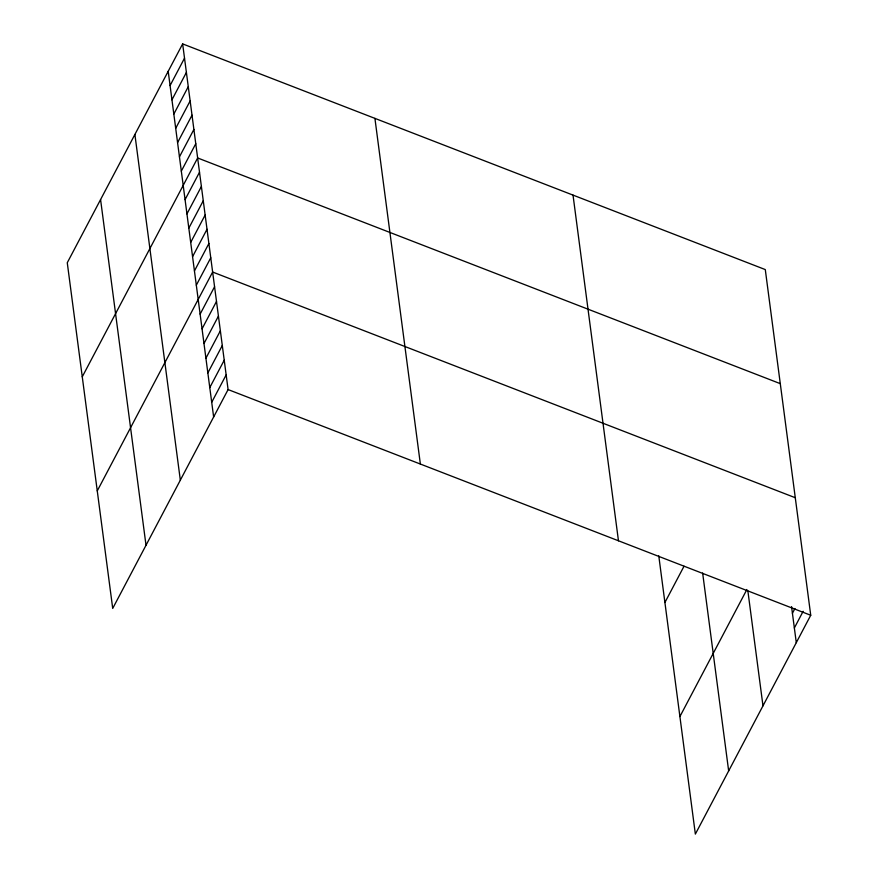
<?xml version="1.0" encoding="UTF-8"?>
<svg xmlns="http://www.w3.org/2000/svg" width="878" height="878" viewBox="0 0 878 878"><rect width="100%" height="100%" fill="white"/><g stroke="black" fill="none" stroke-linecap="round" stroke-linejoin="round"><path stroke-width="1.32" d="M182.646 43.9L67.266 262.741L112.713 608.421L228.093 389.569L182.646 43.9L765.287 269.579L810.734 615.259L695.354 834.1L658.774 555.84M170.08 85.561L184.523 58.157M171.945 99.818L186.399 72.413M173.822 114.085L188.276 86.681M175.699 128.342L190.142 100.937M177.576 142.598L192.019 115.194M179.452 156.855L193.895 129.45M181.318 171.111L195.772 143.718M82.258 376.816L197.649 157.974L780.29 383.653M185.071 199.635L199.515 172.231M186.948 213.892L201.391 186.487M188.825 228.148L203.268 200.744M190.691 242.416L205.145 215.011M192.567 256.672L207.021 229.268M194.444 270.929L208.887 243.524M196.321 285.185L210.764 257.781M97.26 490.89L212.641 272.037L795.281 497.727M200.129 314.137L214.572 286.733M202.061 328.833L216.504 301.428M203.992 343.517L218.435 316.113M205.924 358.213L220.367 330.808M207.856 372.898L222.299 345.493M209.776 387.593L224.23 360.189M211.708 402.278L226.162 374.884M664.909 602.506L684.028 566.233M679.901 716.569L746.893 589.511M792.428 613.272L794.941 608.509M794.36 627.968L803.15 611.286M228.093 389.569L810.734 615.259M791.55 606.599L796.291 642.652M747.88 590.971L762.982 705.835M702.641 573.027L728.663 770.928M573.016 195.103L618.463 540.782M374.917 118.376L420.364 464.045M168.203 71.305L213.639 416.973M134.894 134.477L180.33 480.145M100.575 199.569L146.011 545.238"/></g></svg>
